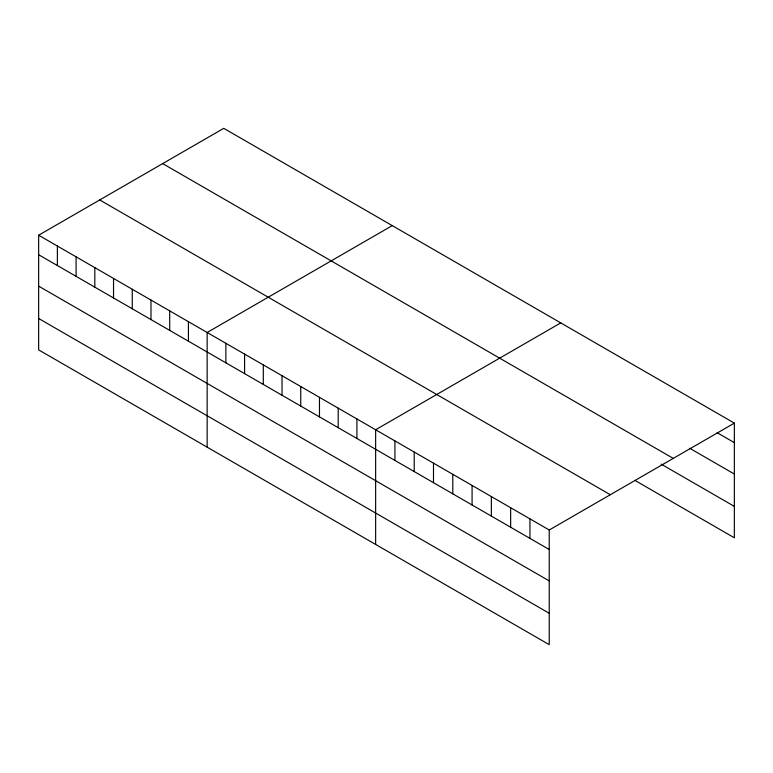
<?xml version="1.0" encoding="UTF-8"?>
<svg xmlns="http://www.w3.org/2000/svg" width="773" height="773" viewBox="0 0 773 773"><rect width="100%" height="100%" fill="white"/><g stroke="black" fill="none" stroke-linecap="round" stroke-linejoin="round"><path stroke-width="1.16" d="M38.65 235.214L549.236 529.998L549.236 644.663L38.65 349.879L38.65 235.214L223.764 128.337L734.35 423.121L734.35 537.786L634.865 480.352M392.259 225.61L207.145 332.487L207.145 447.161M560.754 322.892L375.639 429.769L375.639 544.434M549.236 529.998L734.35 423.121M717.093 432.677L734.35 442.639M689.68 448.253L734.35 474.042M162.678 163.605L673.264 458.389M661.253 464.187L734.35 506.392M99.736 199.946L610.322 494.73M38.65 254.732L549.236 549.516M38.65 286.136L549.236 580.919M38.65 318.486L549.236 613.269M529.949 518.857L529.949 538.385M510.653 507.726L510.653 527.244M491.367 496.585L491.367 516.113M472.081 485.454L472.081 504.972M452.794 474.313L452.794 493.841M433.498 463.182L433.498 482.7M414.212 452.041L414.212 471.569M394.926 440.9L394.926 460.428M356.913 418.956L356.913 438.484M338.197 408.154L338.197 427.672M319.471 397.341L319.471 416.869M300.745 386.529L300.745 406.057M282.029 375.726L282.029 395.245M263.303 364.914L263.303 384.442M244.587 354.111L244.587 373.63M225.861 343.299L225.861 362.827M188.419 321.684L188.419 341.202M169.702 310.872L169.702 330.4M150.977 300.059L150.977 319.587M132.26 289.257L132.26 308.775M113.534 278.444L113.534 297.972M94.818 267.642L94.818 287.16M76.092 256.829L76.092 276.357M57.376 246.017L57.376 265.545"/></g></svg>
